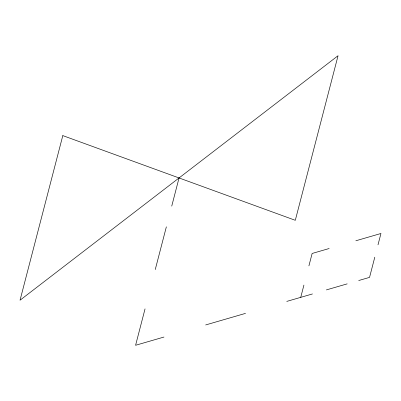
<?xml version="1.0" encoding="UTF-8"?>
<svg xmlns="http://www.w3.org/2000/svg" width="401" height="401" viewBox="0 0 401 401"><rect width="100%" height="100%" fill="white"/><g stroke="black" fill="none" stroke-linecap="round" stroke-linejoin="round"><path stroke-width="0.6" d="M145.047 308.86L135.583 345.286L163.999 337.04M155.257 269.557L166.365 226.801M171.733 206.134L179.052 177.954M300.735 297.352L303.933 285.046M308.905 265.903L312.138 253.462L329.186 248.51M374.8 257.166L369.547 277.377L358.679 280.535M377.998 244.851L380.95 233.487L355.827 240.78M205.633 324.955L245.537 313.371M286.745 301.412L312.474 293.943M326.354 289.918L347.191 283.868M62.807 135.608L20.05 300.199L338.058 55.714L295.301 220.304L62.807 135.608"/></g></svg>
